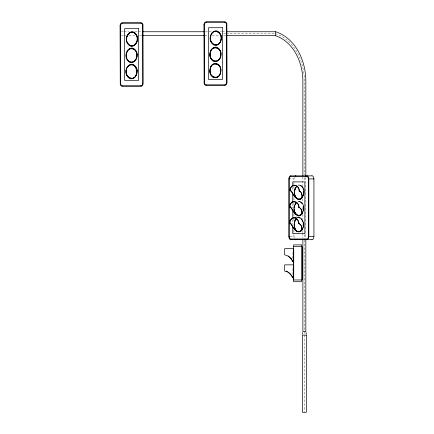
<?xml version="1.0" encoding="UTF-8"?>
<svg xmlns="http://www.w3.org/2000/svg" width="434" height="434" viewBox="0 0 434 434"><rect width="100%" height="100%" fill="white"/><g stroke="black" fill="none" stroke-linecap="round" stroke-linejoin="round"><path stroke-width="0.33" stroke-dasharray="2.17 1.63" d="M292.955 252.479L292.858 258.778M292.955 268.668L292.858 274.961M121.384 31.742L123.419 31.742M124.091 31.742L128.833 31.742M134.925 31.742L137.632 31.742M138.305 31.742L141.69 31.742M205.315 31.742L211.407 31.742M220.206 31.742L221.557 31.742M222.235 31.742L225.62 31.742M223.656 33.684L225.68 33.684M226.353 33.684L274.82 33.684M121.384 35.626L123.419 35.626M124.097 35.626L126.131 35.626M128.844 35.626L134.947 35.626M139.694 35.626L141.723 35.626M204.772 35.626L207.485 35.626M212.231 35.626L219.691 35.626M223.76 35.626L225.788 35.626M288.811 178.9L293.916 178.9L293.916 182.258M290.086 236.638L293.916 236.638L293.916 234.626M275.492 33.684C294.995 40.188 304.44 62.111 304.353 81.418L304.353 174.989M305.834 177.414L305.834 238.288M304.353 177.701L304.353 181.087M304.353 234.653L304.353 239.4M304.353 240.078L304.353 411.622M302.878 177.061L302.878 185.877M302.878 198.756L302.878 202.824M302.878 214.347L302.878 219.094M302.878 230.617L302.878 232.651M302.878 233.329L302.878 238.076M293.916 182.931L293.916 185.616M293.916 186.289L293.916 190.314M293.916 197.698L293.916 202.401M293.916 203.069L293.916 205.754M293.916 213.81L293.916 217.841M293.916 218.514L293.916 220.526M293.916 229.922L293.916 233.953M292.776 187.266L292.776 190.629M292.776 203.4L292.776 208.108M292.776 219.533L292.776 224.242M294.035 178.884A2.859 2.224 -90 0 1 294.203 177.398M294.203 238.141A2.859 2.224 -90 0 1 294.035 236.655"/><path stroke-width="0.65" d="M302.194 195.609L301.956 197.443L300.767 199.108L301.988 196.662L301.809 193.982M294.545 191.193L294.599 193.38M294.176 223.689L294.344 226.949L295.467 229.732M303.664 193.385L303.664 191.193M303.214 209.687L303.214 207.544M303.171 225.875L303.171 223.732M127.2 42.206C123.663 35.686 133.081 26.973 136.699 35.854C140.253 41.604 131.643 50.583 127.683 43.08M126.831 58.519L126.251 55.34L126.511 53.181M126.267 71.545C125.931 60.614 139.656 64.286 136.596 73.688C134.003 83.767 123.055 75.657 126.777 68.35M210.116 54.424C209.465 45.489 221.421 45.489 220.776 54.424C221.421 63.364 209.465 63.364 210.116 54.424L209.899 54.559M302.411 334.229L302.655 332.477M302.878 175.705L302.878 81.473C302.965 62.957 293.959 41.924 275.281 35.626L275.704 31.742L226.971 31.742M290.118 190.401L291.458 191.231L294.719 196.401L297.192 198.636C294.133 197.812 292.955 193.081 290.596 190.824L289.885 190.613L290.113 190.401C290.91 183.018 299.042 184.634 299.303 191.226L300.816 192.083M289.793 206.709L291.138 207.544L294.398 212.709L296.867 214.949C293.813 214.119 292.619 209.389 290.275 207.137L289.565 206.926L289.793 206.709C290.585 199.325 298.722 200.947 298.977 207.533L300.496 208.391M294.599 191.237L295.37 188.177L297.008 186.056M303.122 222.62C304.825 226.884 300.518 234.761 295.825 230.443C293.362 228.512 292.581 225.289 290.46 223.109L289.516 223.109C289.662 217.401 296.677 215.758 300.919 218.291C304.288 221.362 304.364 227.215 301.559 230.682C296.221 235.06 293.01 226.613 290.227 223.32L289.516 223.109L289.744 222.897C290.541 215.514 298.673 217.13 298.934 223.722L300.447 224.579M294.03 207.457L294.209 206.345M294.279 207.544L295.044 204.485L296.682 202.363M294.344 222.62L294.23 225.875M303.171 210.761L303.171 206.438M210.74 35.957C208.125 43.226 218.552 49.438 220.738 40.254C223.244 33.836 214.206 26.908 211.114 35.024M210.609 37.064C211.146 27.668 222.935 30.955 221.074 39.212C220.629 47.653 209.72 46.107 210.479 38.116L210.262 38.246M210.192 69.559C210.886 60.418 222.295 63.608 220.51 71.702C219.756 80.881 208.472 77.621 210.127 69.516C210.832 60.196 222.479 63.445 220.656 71.708C220.212 80.149 209.302 78.603 210.061 70.612L209.844 70.742M294.529 190.038L295.212 188.003M294.767 190.19L295.869 187.461L297.013 186.197M294.67 205.423C291.615 211.222 299.427 220.966 302.894 211.776M294.398 222.685L295.001 220.673L296.639 218.552M303.1 195.419L303.371 194.427M303.214 195.468L303.491 194.454M294.447 221.476L295.332 219.631M294.67 221.687L296.644 218.693M126.891 52.248C128.833 45.565 137.833 49.292 136.77 55.362C137.703 60.733 130.032 65.16 127.319 59.393M296.493 231.251L294.398 226.922M295.087 204.588L296.693 202.504M302.84 196.401C301.711 200.074 296.438 200.09 295.408 196.336M129.028 61.807L129.164 61.579C123.506 58.151 126.809 45.44 134.003 49.107C139.797 52.509 136.33 65.23 129.164 61.579M212.866 77.106C206.834 73.563 210.441 60.31 217.911 64.118C223.949 67.666 220.336 80.914 212.866 77.106L212.969 76.845M127.265 67.514C136.531 55.997 141.555 82.503 129.12 77.659M295.38 203.443L295.955 202.7M301.945 213.468C300.127 216.989 295.272 215.193 294.719 211.732M301.901 229.651C300.773 231.81 297.588 232.385 296.042 230.351M127.455 43.319C123.153 37.427 131.29 26.382 136.439 34.747C140.741 40.639 132.603 51.684 127.455 43.319L127.634 43.145C123.836 38.1 130.39 28.004 135.603 34.199C139.938 38.593 134.882 49.509 128.838 44.599M127.091 59.626C122.789 53.735 130.927 42.689 136.075 51.055C140.377 56.952 132.24 67.992 127.091 59.626L127.27 59.453M127.037 75.814C122.735 69.923 130.873 58.878 136.021 67.243C140.323 73.134 132.186 84.18 127.037 75.814L126.261 72.624M211.315 42.402C207.013 36.51 215.15 25.465 220.304 33.83C224.606 39.722 216.463 50.767 211.315 42.402L211.494 42.228M210.951 58.709C206.649 52.818 214.787 41.773 219.935 50.143C224.237 56.035 216.099 67.08 210.951 58.709L211.13 58.541M301.728 197.855C300.415 199.548 297.724 199.548 296.411 197.855M298.348 185.09C310.456 185.421 300.068 209.98 294.529 194.541M298.028 201.398C309.214 201.202 301.174 225.203 294.496 211.906M297.979 217.586L298.733 217.494M290.829 190.613L289.885 190.613C290.275 182.931 299.476 183.88 299.303 191.226M290.503 206.92L289.565 206.926C289.955 199.239 299.156 200.193 298.977 207.533M206.237 22.378L224.731 22.378M122.377 23.295L140.871 23.295M143.046 31.742L203.958 31.742M143.079 35.626L204.094 35.626M226.467 35.626L275.281 35.626M206.237 84.814L224.731 84.814M122.377 85.731L140.871 85.731M290.807 175.873L311.932 175.873M290.807 176.551L306.827 176.551M290.807 238.988L306.827 238.988M290.807 239.666L311.932 239.666M293.612 246.642L301.435 246.642M293.612 279.968L301.435 279.968M294.176 217.494C297.219 217.684 298.695 221.063 298.934 223.722M299.069 190.949L299.65 191.106M298.749 207.257L299.558 207.506M298.7 223.445L299.281 223.602M289.749 222.897L290.46 223.109M302.384 246.653L302.427 279.968M299.503 201.685L300.209 201.946M299.455 217.873L300.16 218.128M275.704 31.742C296.031 38.452 305.916 61.265 305.834 81.364L305.834 176.058M287.563 271.668L286.109 271.022M296.612 231.018L296.688 231.365L295.332 229.939L294.447 228.094M300.529 185.633L301.196 186.056M288.181 255.957L290.216 257.644L293.731 262.537M288.181 272.14L290.216 273.832L293.688 278.639L293.341 277.803M221.031 36.776L221.297 37.053M220.662 53.084L220.933 53.36M220.608 69.272L220.879 69.548M137.166 37.693L137.437 37.97M136.802 54L137.073 54.277M136.748 70.189L137.019 70.465M299.878 191.193L301.478 193.032L302.194 195.598M299.509 223.689L300.594 224.785M300.876 202.363L302.048 203.649M290.948 258.208L291.35 258.675M128.393 77.187L127.216 75.641M301.814 186.625L302.84 188.177M301.446 219.121L302.845 221.606M292.928 261.111L293.688 262.451M300.29 208.125L301.158 209.34M300.578 224.785C302.232 226.418 302.335 230.828 300.274 231.365C302.167 229.998 301.95 227.145 300.93 225.295M127.634 43.145L128.176 43.98M293.341 261.615L293.672 262.169M293.346 278.042L293.731 278.726M295.836 197.237L295.039 195.419M293.731 262.776C291.556 259.396 289.028 255.295 284.623 254.894L284.617 248.666L293.731 248.666L293.731 263.248M293.731 278.964C291.556 275.579 289.028 271.483 284.623 271.076L284.617 264.854L293.731 264.854L293.731 279.431M301.299 192.799L301.804 193.96M300.979 209.107C302.297 210.729 302.205 214.825 300.323 215.183C302.037 213.978 302.01 211.439 301.245 209.693M303.214 189.11L303.491 190.125M294.767 194.427L294.99 195.468M306.051 332.477L306.301 334.229M294.713 194.454L294.485 192.289M294.388 210.761L294.165 208.597M294.03 209.736L294.209 210.853M308.379 178.9L308.379 236.638M305.834 239.644L305.834 331.63L302.878 331.63L302.878 239.432M292.776 185.92L292.776 181.889L304.858 181.889L304.858 233.655L292.776 233.655L292.776 226.928M292.776 193.987L292.776 202.054M292.776 210.121L292.776 218.188M289.256 178.9L289.256 236.638M288.811 178.9L288.811 236.638M226.526 24.727L226.526 82.465M204.447 24.727L204.447 82.465M142.661 25.644L142.661 83.382M120.587 25.644L120.587 83.382M142.488 83.415A2.197 2.197 0 0 1 140.92 85.91M140.92 23.116A2.197 2.197 0 0 1 142.488 25.617M122.328 85.91A2.197 2.197 0 0 1 120.76 83.415M120.76 25.617A2.197 2.197 0 0 1 122.328 23.116M290.791 239.823A2.859 2.224 -90 0 1 288.93 236.655M295.375 175.911A2.859 2.224 -90 0 1 295.896 175.716M288.93 178.884A2.859 2.224 90 0 1 290.791 175.716M308.704 236.655A2.859 2.224 90 0 1 306.843 239.823M311.948 175.716A2.859 2.224 90 0 1 313.815 178.884M306.843 175.716A2.859 2.224 -90 0 1 308.704 178.884M308.286 236.649A2.219 1.731 90 0 1 306.838 239.112M313.815 236.655A2.859 2.224 90 0 1 311.948 239.823M295.896 239.823A2.859 2.224 -90 0 1 294.995 239.362M306.838 176.432A2.219 1.731 -90 0 1 308.286 178.889M290.796 239.112A2.219 1.731 -90 0 1 289.348 236.649M289.348 178.889A2.219 1.731 -90 0 1 290.796 176.432M226.347 82.498A2.197 2.197 0 0 1 224.785 84.993M224.785 22.199A2.197 2.197 0 0 1 226.347 24.7M206.188 84.993A2.197 2.197 0 0 1 204.62 82.498M204.62 24.7A2.197 2.197 0 0 1 206.188 22.199M120.072 25.487L120.267 84.614L121.021 85.834L122.258 86.404L141.468 86.306L142.667 85.286L143.177 83.54L142.981 24.412L142.227 23.192L140.99 22.622L122.258 22.622L120.744 23.501L120.072 25.487M203.937 24.57L204.132 83.697L204.881 84.918L206.117 85.493L225.327 85.389L226.526 84.37L227.036 82.623L226.841 23.496L226.087 22.28L224.855 21.705L206.117 21.705L204.609 22.59L203.937 24.57M210.246 53.371C208.461 61.471 219.87 64.655 220.564 55.519C222.349 47.42 210.94 44.235 210.246 53.371M222.458 27.716L208.515 27.716L208.515 79.482L222.458 79.482L222.458 27.716M138.598 28.628L124.65 28.628L124.65 80.398L138.598 80.398L138.598 28.628M313.928 178.9L308.824 178.9L308.824 236.638L313.928 236.638L313.928 178.9M301.435 244.895L293.612 244.895L293.612 281.704L301.435 281.715L301.435 244.901M306.328 335.119L302.384 335.119L302.384 412.3L306.328 412.3L306.328 335.119"/></g></svg>
